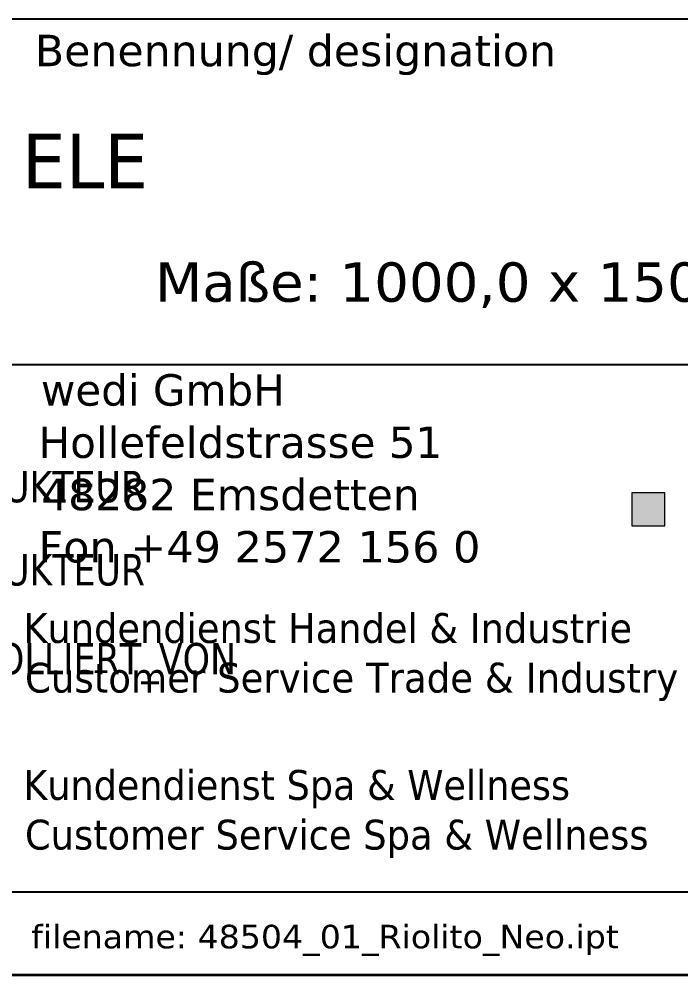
# Model space of a CAD drawing. Header units: millimetres. Extents: x 102 to 3000, y 150 to 4305.
# Drawn here: x 1819 to 2451, y 150 to 1064 of the extents above; entities that cross this region are included whole.
import ezdxf
from ezdxf.enums import TextEntityAlignment as Align

# ---------------------------------------------------------------- set-up
doc = ezdxf.new("R2010")
doc.units = ezdxf.units.MM
doc.header["$LTSCALE"] = 5
doc.linetypes.add('AUSGEZOGEN', pattern=[0])
for name, color, linetype in [('AM_BOR', 7, 'Continuous'), ('Ebene 1', 7, 'Continuous'), ('Rahmen (ISO)', 7, 'Continuous'), ('Schraffur (ISO)', 7, 'Continuous'), ('Titel (ISO)', 7, 'Continuous')]:
    doc.layers.add(name, color=color, linetype=linetype)
doc.styles.add('Verdana', font='verdana.ttf')

msp = doc.modelspace()

# ---------------------------------------------------------------- hatches: boundary and pattern name
at = {"layer": 'Schraffur (ISO)', "linetype": 'AUSGEZOGEN', "lineweight": 18}
msp.add_hatch(color=7, dxfattribs=at).paths.add_polyline_path([(2404.53, 610.7), (2436.05, 610.7), (2436.05, 579.18), (2404.53, 579.18)], flags=0)

# ---------------------------------------------------------------- linework, layer by layer
at = {"layer": 'AM_BOR', "color": 7, "linetype": 'AUSGEZOGEN', "lineweight": 25}
for p, q in [((3000, 1063.5), (240, 1063.5)), ((240, 733.5), (3000, 733.5)), ((240, 229.5), (3000, 229.5)), ((240, 150), (3000, 150))]:
    msp.add_line(p, q, dxfattribs=at)
at = {"layer": 'Ebene 1', "color": 7, "linetype": 'AUSGEZOGEN', "lineweight": 18}
for p, q in [((2404.53, 610.7), (2404.53, 579.18)), ((2436.05, 610.7), (2404.53, 610.7)), ((2436.05, 579.18), (2436.05, 610.7)), ((2404.53, 579.18), (2436.05, 579.18))]:
    msp.add_line(p, q, dxfattribs=at)
at = {"layer": 'Rahmen (ISO)', "color": 7, "linetype": 'AUSGEZOGEN', "lineweight": 35}
msp.add_line((240, 150), (3000, 150), dxfattribs=at)

# ---------------------------------------------------------------- texts
at = {"layer": 'AM_BOR', "color": 7, "linetype": 'AUSGEZOGEN', "lineweight": 25, "style": 'Verdana'}
for s, height, width, p, p2 in [('Benennung/ designation', 30, 0.984979, (1834.5, 1018.5), (2332.2, 1018.5)), ('ELE', 52.5, 0.915701, (1822.17, 901.62), (1942.5, 901.62)), ('KONSTRUKTEUR', 30, 0.790703, (1668.16, 601.7), (1939.63, 601.7)), ('KONSTRUKTEUR', 30, 0.790703, (1668.16, 522.2), (1939.63, 522.2)), ('KONTROLLIERT_VON', 30, 0.785261, (1681.5, 437.25), (2026.74, 437.25))]:
    msp.add_text(s, height=height, dxfattribs=dict(at, width=width)).set_placement(p, p2, align=Align.FIT)
at = {"layer": 'Titel (ISO)', "color": 7, "linetype": 'AUSGEZOGEN', "lineweight": 50, "style": 'Verdana'}
for s, height, width, p, p2 in [('Maße: 1000,0 x 1500,0 x 50,0 mm', 37.5, 0.989607, (1949.29, 793.44), (2852.66, 793.44)), ('wedi GmbH', 30, 0.975864, (1840.26, 694.11), (2073.15, 694.11)), ('Hollefeldstrasse 51', 30, 0.97868, (1837.98, 644.13), (2223.57, 644.13)), ('48282 Emsdetten', 30, 0.986011, (1840.44, 594.16), (2202.03, 594.16)), ('Fon +49 2572 156 0', 30, 0.984257, (1837.98, 544.18), (2259.99, 544.18)), ('Kundendienst Handel & Industrie', 28.5, 0.891933, (1823.46, 467.29), (2404.82, 467.29)), ('Customer Service Trade & Industry', 28.5, 0.895655, (1825.02, 419.82), (2448.91, 419.82)), ('Kundendienst Spa & Wellness', 28.5, 0.891503, (1823.46, 317.3), (2345.54, 317.3)), ('Customer Service Spa & Wellness', 28.5, 0.894873, (1825.02, 269.82), (2420.52, 269.82)), ('filename: 48504_01_Riolito_Neo.ipt', 22.5, 0.997042, (1830.95, 175.37), (2392.21, 175.37))]:
    msp.add_text(s, height=height, dxfattribs=dict(at, width=width)).set_placement(p, p2, align=Align.FIT)

doc.saveas('drawing.dxf')
